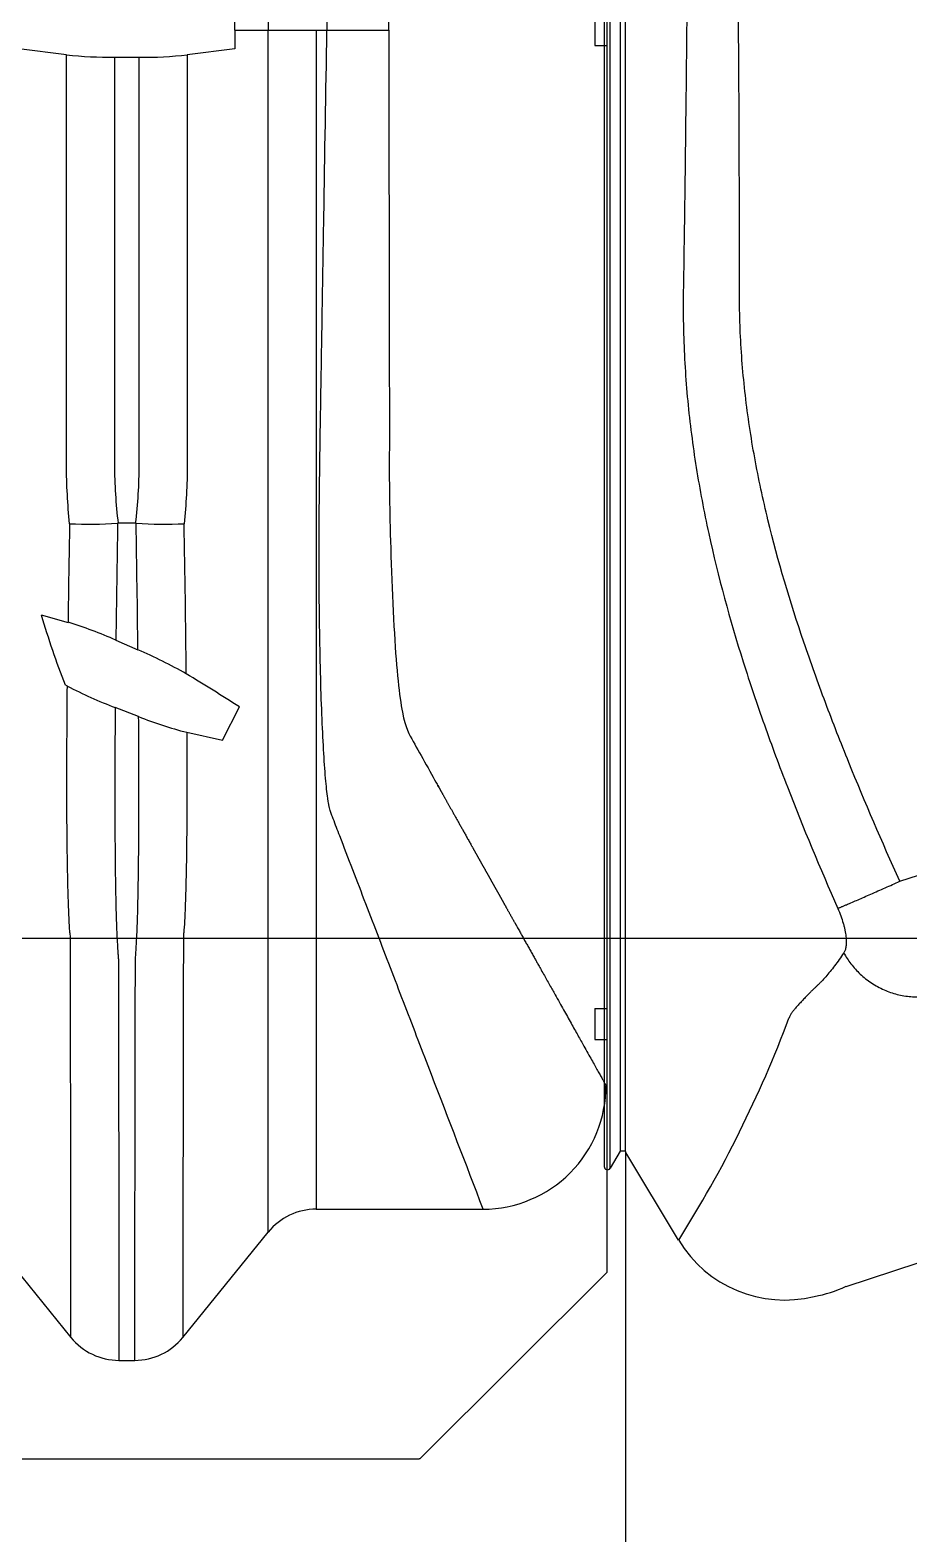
# Model space of a CAD drawing. Header units: millimetres. Extents: x -455371 to 117772, y -78417 to 116564.
# Drawn here: x -23215.6 to -23073.9, y 54876.5 to 55119 of the extents above; entities that cross this region are included whole.
import ezdxf

# ---------------------------------------------------------------- set-up
doc = ezdxf.new("R2010")
doc.units = ezdxf.units.MM
doc.layers.get('0').update_dxf_attribs({"color": 255})
doc.layers.add('BETON-STOP', color=141, linetype='Continuous')
doc.layers.add('Contorno-Cupolex', color=3, linetype='Continuous')
doc.layers.add('Cls', color=7, linetype='Continuous', lineweight=25)
doc.layers.add('quote', color=5, linetype='Continuous', lineweight=15)

# ---------------------------------------------------------------- blocks, each defined once
blk = doc.blocks.new('Cupolex H50')
at = {"layer": 'Contorno-Cupolex', "linetype": 'Continuous'}
for p, q in [((19692.858, 10192.535), (19692.858, 10171.748)), ((19693.116, 10171.996), (19692.951, 10171.722)), ((19693.201, 10171.996), (19693.116, 10171.996)), ((19693.208, 10171.984), (19693.201, 10171.996)), ((19693.208, 10171.976), (19693.208, 10171.984)), ((19694.056, 10170.564), (19693.208, 10171.976)), ((19693.208, 10164.735), (19693.208, 10171.976)), ((19696.753, 10169.82), (19697.911, 10170.197))]:
    blk.add_line(p, q, dxfattribs=at)
for centre, radius, start, end in [((19671.606, 10256.75), 84.511, 287.92489, 291.36419), ((19677.575, 10180.979), 19.496, 327.7108, 339.4596), ((19692.908, 10171.747), 0.0499, 179.2776, 329.0373), ((19695.76, 10171.587), 1.987, 210.9888, 283.9535), ((19695.909, 10171.605), 1.974, 279.6297, 295.3053)]:
    blk.add_arc(centre, radius, start, end, dxfattribs=at)
for points, knots in [([(19692.951, 10185.719), (19692.951, 10185.84), (19692.951, 10185.961), (19692.951, 10186.389), (19692.951, 10186.697), (19692.951, 10187.619), (19692.951, 10188.233), (19692.951, 10190.077), (19692.951, 10191.306), (19692.951, 10192.535)], [0.8844651, 0.8844651, 0.8844651, 0.8844651, 0.890625, 0.890625, 0.90625, 0.90625, 0.9375, 0.9375, 1, 1, 1, 1]), ([(19693.116, 10192.535), (19693.116, 10191.89), (19693.116, 10191.245), (19693.116, 10189.955), (19693.116, 10189.309), (19693.116, 10188.019), (19693.116, 10187.374), (19693.116, 10186.406), (19693.116, 10186.083), (19693.116, 10185.44), (19693.116, 10185.117), (19693.116, 10184.478), (19693.116, 10184.165), (19693.116, 10183.551), (19693.116, 10183.249), (19693.116, 10182.657), (19693.116, 10182.365), (19693.116, 10181.811), (19693.116, 10181.544), (19693.116, 10180.784), (19693.116, 10180.317), (19693.116, 10179.729), (19693.116, 10179.548), (19693.116, 10179.222), (19693.116, 10179.074), (19693.116, 10178.693), (19693.116, 10178.525), (19693.116, 10178.326), (19693.116, 10178.225), (19693.116, 10178.024), (19693.116, 10177.924), (19693.116, 10177.723), (19693.116, 10177.623), (19693.116, 10177.321), (19693.116, 10177.121), (19693.116, 10176.719), (19693.116, 10176.518), (19693.116, 10175.916), (19693.116, 10175.515), (19693.116, 10174.712), (19693.116, 10174.311), (19693.116, 10173.271), (19693.116, 10172.633), (19693.116, 10171.996)], [0, 0, 0, 0, 0.032927, 0.032927, 0.065853, 0.065853, 0.09878, 0.09878, 0.115243, 0.115243, 0.131706, 0.131706, 0.14817, 0.14817, 0.164633, 0.164633, 0.181096, 0.181096, 0.197559, 0.197559, 0.230486, 0.230486, 0.246949, 0.246949, 0.263413, 0.263413, 0.296339, 0.296339, 0.329266, 0.329266, 0.362192, 0.362192, 0.395119, 0.395119, 0.460972, 0.460972, 0.526825, 0.526825, 0.658531, 0.658531, 0.790238, 0.790238, 1, 1, 1, 1]), ([(19693.201, 10171.996), (19693.201, 10172.633), (19693.201, 10173.271), (19693.201, 10174.311), (19693.201, 10174.712), (19693.201, 10175.515), (19693.201, 10175.916), (19693.201, 10176.518), (19693.201, 10176.719), (19693.201, 10177.121), (19693.201, 10177.321), (19693.201, 10177.623), (19693.201, 10177.723), (19693.201, 10177.924), (19693.201, 10178.024), (19693.201, 10178.225), (19693.201, 10178.326), (19693.201, 10178.525), (19693.201, 10178.693), (19693.201, 10179.074), (19693.201, 10179.222), (19693.201, 10179.548), (19693.201, 10179.729), (19693.201, 10180.317), (19693.201, 10180.784), (19693.201, 10181.544), (19693.201, 10181.811), (19693.201, 10182.365), (19693.201, 10182.657), (19693.201, 10183.249), (19693.201, 10183.551), (19693.201, 10184.165), (19693.201, 10184.478), (19693.201, 10185.117), (19693.201, 10185.44), (19693.201, 10186.083), (19693.201, 10186.406), (19693.201, 10187.374), (19693.201, 10188.019), (19693.201, 10189.309), (19693.201, 10189.955), (19693.201, 10191.245), (19693.201, 10191.89), (19693.201, 10192.535)], [0, 0, 0, 0, 0.209762, 0.209762, 0.341469, 0.341469, 0.473175, 0.473175, 0.539028, 0.539028, 0.604881, 0.604881, 0.637808, 0.637808, 0.670734, 0.670734, 0.703661, 0.703661, 0.736587, 0.736587, 0.753051, 0.753051, 0.769514, 0.769514, 0.802441, 0.802441, 0.818904, 0.818904, 0.835367, 0.835367, 0.85183, 0.85183, 0.868294, 0.868294, 0.884757, 0.884757, 0.90122, 0.90122, 0.934147, 0.934147, 0.967073, 0.967073, 1, 1, 1, 1]), ([(19694.204, 10192.535), (19694.196, 10191.132), (19694.183, 10189.729), (19694.161, 10187.975), (19694.157, 10187.624), (19694.15, 10187.098), (19694.147, 10186.923), (19694.142, 10186.572), (19694.14, 10186.397), (19694.136, 10186.134), (19694.134, 10186.047), (19694.131, 10185.871), (19694.13, 10185.783), (19694.129, 10185.648), (19694.129, 10185.603), (19694.129, 10185.513), (19694.13, 10185.468), (19694.131, 10185.333), (19694.133, 10185.243), (19694.145, 10184.793), (19694.167, 10184.434), (19694.219, 10183.895), (19694.239, 10183.716), (19694.285, 10183.358), (19694.31, 10183.179), (19694.396, 10182.644), (19694.463, 10182.291), (19694.692, 10181.241), (19694.881, 10180.552), (19695.203, 10179.533), (19695.317, 10179.195), (19695.554, 10178.525), (19695.678, 10178.193), (19696.062, 10177.202), (19696.335, 10176.551), (19696.619, 10175.905)], [0, 0, 0, 0, 0.25, 0.25, 0.3125, 0.3125, 0.34375, 0.34375, 0.375, 0.375, 0.390625, 0.390625, 0.40625, 0.40625, 0.414062, 0.414062, 0.421875, 0.421875, 0.4375, 0.4375, 0.5, 0.5, 0.53125, 0.53125, 0.5625, 0.5625, 0.625, 0.625, 0.75, 0.75, 0.8125, 0.8125, 0.875, 0.875, 1, 1, 1, 1]), ([(19697.616, 10176.341), (19697.331, 10176.975), (19697.057, 10177.611), (19696.667, 10178.572), (19696.541, 10178.894), (19696.298, 10179.54), (19696.182, 10179.865), (19695.851, 10180.841), (19695.655, 10181.496), (19695.414, 10182.489), (19695.342, 10182.822), (19695.25, 10183.325), (19695.222, 10183.493), (19695.172, 10183.829), (19695.149, 10183.997), (19695.091, 10184.501), (19695.064, 10184.838), (19695.045, 10185.259), (19695.042, 10185.344), (19695.039, 10185.47), (19695.038, 10185.513), (19695.037, 10185.597), (19695.036, 10185.639), (19695.035, 10185.766), (19695.035, 10185.853), (19695.035, 10186.027), (19695.035, 10186.115), (19695.036, 10186.379), (19695.035, 10186.556), (19695.035, 10186.907), (19695.035, 10187.083), (19695.033, 10187.611), (19695.032, 10187.963), (19695.025, 10189.721), (19695.013, 10191.128), (19694.997, 10192.535)], [0, 0, 0, 0, 0.125, 0.125, 0.1875, 0.1875, 0.25, 0.25, 0.375, 0.375, 0.4375, 0.4375, 0.46875, 0.46875, 0.5, 0.5, 0.5625, 0.5625, 0.578125, 0.578125, 0.585938, 0.585938, 0.59375, 0.59375, 0.609375, 0.609375, 0.625, 0.625, 0.65625, 0.65625, 0.6875, 0.6875, 0.75, 0.75, 1, 1, 1, 1]), ([(19692.951, 10171.722), (19692.951, 10173.251), (19692.951, 10174.786), (19692.951, 10176.704), (19692.951, 10177.088), (19692.951, 10177.663), (19692.951, 10177.855), (19692.951, 10178.071), (19692.951, 10178.095), (19692.951, 10178.143), (19692.951, 10178.165), (19692.951, 10178.247), (19692.951, 10178.319), (19692.951, 10178.585), (19692.951, 10178.839), (19692.951, 10179.308), (19692.951, 10179.479), (19692.951, 10179.851), (19692.951, 10180.054), (19692.951, 10180.701), (19692.951, 10181.177), (19692.951, 10181.956), (19692.951, 10182.229), (19692.951, 10182.785), (19692.951, 10183.07), (19692.951, 10183.649), (19692.951, 10183.944), (19692.951, 10184.545), (19692.951, 10184.854), (19692.951, 10185.314), (19692.951, 10185.468), (19692.951, 10185.654), (19692.951, 10185.686), (19692.951, 10185.719)], [0, 0, 0, 0, 0.5, 0.5, 0.625, 0.625, 0.6875, 0.6875, 0.6953125, 0.6953125, 0.703125, 0.703125, 0.71875, 0.71875, 0.75, 0.75, 0.765625, 0.765625, 0.78125, 0.78125, 0.8125, 0.8125, 0.828125, 0.828125, 0.84375, 0.84375, 0.859375, 0.859375, 0.875, 0.875, 0.8828125, 0.8828125, 0.8844651, 0.8844651, 0.8844651, 0.8844651]), ([(19696.619, 10175.905), (19696.636, 10175.864), (19696.652, 10175.824), (19696.681, 10175.745), (19696.694, 10175.705), (19696.711, 10175.647), (19696.716, 10175.628), (19696.725, 10175.591), (19696.729, 10175.572), (19696.74, 10175.519), (19696.745, 10175.485), (19696.751, 10175.438), (19696.752, 10175.423), (19696.754, 10175.393), (19696.755, 10175.379), (19696.755, 10175.338), (19696.753, 10175.313), (19696.747, 10175.269), (19696.743, 10175.249), (19696.731, 10175.215), (19696.724, 10175.2), (19696.715, 10175.188)], [0, 0, 0, 0, 0.125, 0.125, 0.25, 0.25, 0.3125, 0.3125, 0.375, 0.375, 0.5, 0.5, 0.5625, 0.5625, 0.625, 0.625, 0.75, 0.75, 0.875, 0.875, 1, 1, 1, 1]), ([(19696.715, 10175.188), (19696.665, 10175.114), (19696.616, 10175.044), (19696.518, 10174.916), (19696.47, 10174.857), (19696.4, 10174.777), (19696.377, 10174.751), (19696.342, 10174.715), (19696.331, 10174.704), (19696.314, 10174.687), (19696.308, 10174.681), (19696.297, 10174.67), (19696.291, 10174.665), (19696.274, 10174.649), (19696.263, 10174.638), (19696.246, 10174.622), (19696.24, 10174.617), (19696.228, 10174.606), (19696.223, 10174.6), (19696.211, 10174.589), (19696.206, 10174.584), (19696.194, 10174.572), (19696.189, 10174.567), (19696.178, 10174.556), (19696.173, 10174.55), (19696.163, 10174.54), (19696.158, 10174.535), (19696.133, 10174.509), (19696.113, 10174.49), (19696.085, 10174.46), (19696.076, 10174.451), (19696.058, 10174.432), (19696.05, 10174.423), (19696.024, 10174.395), (19696.008, 10174.378), (19695.977, 10174.344), (19695.963, 10174.328), (19695.935, 10174.296), (19695.922, 10174.281), (19695.898, 10174.25), (19695.887, 10174.236), (19695.867, 10174.207), (19695.859, 10174.193), (19695.847, 10174.172), (19695.844, 10174.165), (19695.839, 10174.155), (19695.837, 10174.152), (19695.834, 10174.145), (19695.833, 10174.142), (19695.832, 10174.138)], [0, 0, 0, 0, 0.125, 0.125, 0.25, 0.25, 0.3125, 0.3125, 0.34375, 0.34375, 0.359375, 0.359375, 0.375, 0.375, 0.40625, 0.40625, 0.421875, 0.421875, 0.4375, 0.4375, 0.453125, 0.453125, 0.46875, 0.46875, 0.484375, 0.484375, 0.5, 0.5, 0.5625, 0.5625, 0.59375, 0.59375, 0.625, 0.625, 0.6875, 0.6875, 0.75, 0.75, 0.8125, 0.8125, 0.875, 0.875, 0.9375, 0.9375, 0.96875, 0.96875, 0.984375, 0.984375, 1, 1, 1, 1])]:
    blk.add_open_spline(points, degree=3, knots=knots, dxfattribs=at)
for points, weights in [([(19696.619, 10175.905), (19696.875, 10176.009), (19697.616, 10176.341)], [1, 0.837824847321, 1]), ([(19696.715, 10175.188), (19697.215, 10174.272), (19698.2, 10174.517)], [1, 0.774238593566, 1])]:
    blk.add_rational_spline(points, weights, degree=2, dxfattribs=at)
blk = doc.blocks.new('*U2202')
at = {"xscale": 10.01836209701863, "yscale": 10.01836209701863, "zscale": 10.01836209701863}
blk.add_blockref('Cupolex H50', (-197854.97, -101829.74), dxfattribs=at)
blk = doc.blocks.new('*U2203')
at = {"layer": 'quote', "color": 0, "linetype": 'ByBlock', "lineweight": -2, "transparency": 16777216}
blk.add_blockref('*U2202', (1345, 0), dxfattribs=at)
blk = doc.blocks.new('Bs H50 tacca 4')
at = {"layer": 'BETON-STOP'}
for p, q in [((19672.558, 10052.839), (19675.568, 10055.839)), ((19675.568, 10055.839), (19675.579, 10055.839)), ((19692.858, 10055.839), (19675.579, 10055.839)), ((19680.411, 10054.254), (19680.156, 10054.254)), ((19679.383, 10053.884), (19678.008, 10052.189)), ((19682.085, 10052.772), (19681.184, 10053.884)), ((19672.558, 10049.089), (19672.558, 10052.839)), ((19678.008, 10052.189), (19678.008, 10032.839)), ((19677.236, 10051.819), (19674.546, 10051.819)), ((19677.236, 10032.839), (19677.236, 10051.819)), ((19672.747, 10049.089), (19672.558, 10049.089)), ((19672.558, 10048.589), (19672.558, 10049.089)), ((19672.747, 10048.589), (19672.747, 10049.089)), ((19672.747, 10048.589), (19672.558, 10048.589)), ((19672.558, 10033.089), (19672.558, 10048.589)), ((19678.745, 10044.27), (19678.47, 10043.734)), ((19679.319, 10044.143), (19678.745, 10044.27)), ((19680.094, 10043.891), (19680.471, 10043.744)), ((19681.242, 10043.4), (19681.279, 10043.38)), ((19680.46, 10042.661), (19680.105, 10042.815)), ((19681.661, 10042.253), (19681.23, 10042.373)), ((19680.135, 10040.779), (19680.142, 10040.779)), ((19680.142, 10040.779), (19680.425, 10040.779)), ((19680.425, 10040.779), (19680.432, 10040.779)), ((19678.543, 10033.139), (19679.31, 10033.237)), ((19680.484, 10033.275), (19680.083, 10033.275)), ((19681.257, 10033.237), (19682.024, 10033.139)), ((19672.747, 10033.089), (19672.558, 10033.089)), ((19672.558, 10032.589), (19672.558, 10033.089)), ((19672.747, 10032.589), (19672.747, 10033.089)), ((19678.543, 10032.839), (19678.543, 10033.139)), ((19677.062, 10032.839), (19676.066, 10032.839)), ((19677.236, 10032.839), (19677.062, 10032.839)), ((19678.008, 10032.839), (19677.236, 10032.839)), ((19678.543, 10032.839), (19678.008, 10032.839)), ((19678.543, 10032.839), (19678.543, 10032.539))]:
    blk.add_line(p, q, dxfattribs=at)
for centre, radius, start, end in [((19680.157, 10053.259), 0.995, 90.0853, 141.0771), ((19680.409, 10053.258), 0.996, 38.931, 89.9066), ((19677.234, 10052.815), 0.995, 270.0845, 321.0778), ((19674.551, 10049.839), 1.981, 90.1249, 180.3275), ((19677.802, 10038.174), 6.159, 68.148, 75.7364), ((19698.453, 10075.039), 37.139, 237.4487, 239.0025), ((19677.832, 10036.81), 7.42, 62.6401, 69.1643), ((19669.39, 10038.719), 12.77, 16.0673, 21.4049), ((20031.969, 10047.023), 352.663, 180.62038, 181.0131), ((19682.961, 10049.505), 7.274, 240.0223, 246.8784), ((20098.832, 10047.984), 418.759, 180.70721, 180.98586), ((19237.634, 10048.361), 442.863, 359.01905, 359.26254), ((19683.074, 10048.493), 6.392, 245.8601, 253.2339), ((19111.745, 10050.432), 569.543, 359.02971, 359.18931), ((19679.654, 10031.86), 8.932, 86.9126, 91.8782), ((19680.913, 10031.86), 8.932, 88.1218, 93.0874), ((19680.019, 10026.768), 6.508, 89.4367, 96.2533), ((19680.536, 10026.53), 6.746, 83.8671, 90.4429)]:
    blk.add_arc(centre, radius, start, end, dxfattribs=at)
for points, degree, knots in [([(19680.156, 10054.254), (19680.156, 10052.992), (19680.153, 10051.728), (19680.15, 10049.831), (19680.149, 10049.199), (19680.148, 10048.408), (19680.147, 10048.25), (19680.147, 10048.013), (19680.147, 10047.934), (19680.147, 10047.816), (19680.146, 10047.779), (19680.136, 10047.678), (19680.132, 10047.617), (19680.125, 10047.472), (19680.121, 10047.389), (19680.114, 10047.199), (19680.11, 10047.092), (19680.101, 10046.74), (19680.097, 10046.467), (19680.092, 10046.001), (19680.091, 10045.837), (19680.09, 10045.488), (19680.089, 10045.304), (19680.09, 10044.732), (19680.091, 10044.325), (19680.094, 10043.891)], 3, [0, 0, 0, 0, 0.5, 0.5, 0.75, 0.75, 0.8125, 0.8125, 0.84375, 0.84375, 0.859375, 0.859375, 0.875, 0.875, 0.890625, 0.890625, 0.90625, 0.90625, 0.9375, 0.9375, 0.953125, 0.953125, 0.96875, 0.96875, 1, 1, 1, 1]), ([(19680.471, 10043.744), (19680.475, 10044.19), (19680.477, 10044.608), (19680.478, 10045.385), (19680.476, 10045.748), (19680.471, 10046.391), (19680.467, 10046.672), (19680.458, 10047.036), (19680.455, 10047.148), (19680.447, 10047.348), (19680.444, 10047.436), (19680.436, 10047.588), (19680.432, 10047.653), (19680.425, 10047.734), (19680.422, 10047.758), (19680.42, 10047.8), (19680.42, 10047.819), (19680.42, 10047.918), (19680.42, 10047.998), (19680.42, 10048.235), (19680.419, 10048.394), (19680.417, 10049.186), (19680.417, 10049.82), (19680.413, 10051.722), (19680.411, 10052.989), (19680.411, 10054.254)], 3, [0, 0, 0, 0, 0.03125, 0.03125, 0.0625, 0.0625, 0.09375, 0.09375, 0.109375, 0.109375, 0.125, 0.125, 0.140625, 0.140625, 0.148437, 0.148437, 0.15625, 0.15625, 0.1875, 0.1875, 0.25, 0.25, 0.5, 0.5, 1, 1, 1, 1]), ([(19679.319, 10044.143), (19679.317, 10044.552), (19679.317, 10044.933), (19679.318, 10045.461), (19679.319, 10045.628), (19679.322, 10045.942), (19679.324, 10046.089), (19679.328, 10046.363), (19679.331, 10046.49), (19679.337, 10046.725), (19679.34, 10046.833), (19679.351, 10047.122), (19679.358, 10047.265), (19679.37, 10047.391), (19679.373, 10047.413), (19679.374, 10047.453), (19679.374, 10047.472), (19679.374, 10047.53), (19679.374, 10047.569), (19679.374, 10047.685), (19679.374, 10047.763), (19679.375, 10047.995), (19679.375, 10048.15), (19679.377, 10048.925), (19679.377, 10049.546), (19679.381, 10051.406), (19679.383, 10052.646), (19679.383, 10053.884)], 3, [0, 0, 0, 0, 0.03125, 0.03125, 0.046875, 0.046875, 0.0625, 0.0625, 0.078125, 0.078125, 0.09375, 0.09375, 0.125, 0.125, 0.132813, 0.132813, 0.140625, 0.140625, 0.15625, 0.15625, 0.1875, 0.1875, 0.25, 0.25, 0.5, 0.5, 1, 1, 1, 1]), ([(19681.184, 10053.884), (19681.184, 10052.621), (19681.186, 10051.355), (19681.189, 10049.456), (19681.19, 10048.823), (19681.192, 10048.032), (19681.192, 10047.873), (19681.193, 10047.636), (19681.193, 10047.557), (19681.193, 10047.458), (19681.192, 10047.439), (19681.195, 10047.396), (19681.199, 10047.372), (19681.206, 10047.291), (19681.21, 10047.226), (19681.217, 10047.074), (19681.221, 10046.986), (19681.228, 10046.787), (19681.231, 10046.675), (19681.24, 10046.311), (19681.244, 10046.03), (19681.248, 10045.552), (19681.249, 10045.383), (19681.25, 10045.025), (19681.25, 10044.837), (19681.248, 10044.255), (19681.246, 10043.84), (19681.242, 10043.4)], 3, [0, 0, 0, 0, 0.5, 0.5, 0.75, 0.75, 0.8125, 0.8125, 0.84375, 0.84375, 0.851563, 0.851563, 0.859375, 0.859375, 0.875, 0.875, 0.890625, 0.890625, 0.90625, 0.90625, 0.9375, 0.9375, 0.953125, 0.953125, 0.96875, 0.96875, 1, 1, 1, 1]), ([(19674.546, 10051.819), (19674.824, 10051.096), (19675.243, 10050.007), (19675.802, 10048.553), (19676.223, 10047.456), (19676.575, 10046.541), (19676.821, 10045.902), (19676.935, 10045.605), (19676.983, 10045.479), (19677, 10045.434), (19677.014, 10045.4), (19677.023, 10045.361), (19677.033, 10045.311), (19677.042, 10045.257), (19677.059, 10045.139), (19677.085, 10044.897), (19677.117, 10044.441), (19677.145, 10043.865), (19677.173, 10042.973), (19677.19, 10041.906), (19677.188, 10040.753), (19677.181, 10040.062), (19677.173, 10039.572), (19677.167, 10039.19), (19677.156, 10038.521), (19677.137, 10037.375), (19677.105, 10035.417), (19677.079, 10033.842), (19677.062, 10032.839)], 3, [0, 0, 0, 0, 0.247753, 0.372985, 0.498218, 0.623451, 0.686067, 0.717375, 0.725202, 0.729131, 0.732712, 0.736995, 0.741519, 0.744877, 0.748234, 0.763673, 0.77975, 0.795578, 0.811398, 0.843021, 0.858859, 0.874812, 0.879946, 0.885054, 0.895272, 0.915707, 0.946359, 1, 1, 1, 1]), ([(19676.066, 10032.839), (19676.057, 10039.785), (19676.056, 10039.827), (19676.056, 10040.198), (19676.051, 10040.544), (19676.046, 10040.886), (19676.036, 10041.219), (19676.027, 10041.552), (19676.013, 10041.864), (19676, 10042.174), (19675.983, 10042.453), (19675.966, 10042.731), (19675.946, 10042.972), (19675.926, 10043.213), (19675.904, 10043.412), (19675.881, 10043.608), (19675.857, 10043.756), (19675.833, 10043.903), (19675.806, 10044.003), (19675.793, 10044.052), (19675.78, 10044.089), (19675.773, 10044.107), (19675.767, 10044.122), (19675.761, 10044.135), (19675.754, 10044.148), (19675.752, 10044.151), (19675.747, 10044.16), (19675.743, 10044.167), (19675.739, 10044.174), (19675.737, 10044.177), (19675.722, 10044.204), (19675.709, 10044.227), (19675.688, 10044.265), (19675.631, 10044.367), (19675.552, 10044.508), (19675.416, 10044.75), (19675.28, 10044.993), (19675.239, 10045.067), (19674.736, 10045.964), (19674.31, 10046.723), (19673.647, 10047.907), (19672.673, 10049.644), (19672.57, 10049.827)], 2, [0, 0, 0, 0.127885, 0.127885, 0.143871, 0.143871, 0.159857, 0.159857, 0.175842, 0.175842, 0.191828, 0.191828, 0.207814, 0.207814, 0.223799, 0.223799, 0.239785, 0.239785, 0.255771, 0.255771, 0.263764, 0.263764, 0.26776, 0.26776, 0.271757, 0.271757, 0.273755, 0.273755, 0.275753, 0.275753, 0.279749, 0.279749, 0.287742, 0.287742, 0.319714, 0.319714, 0.383656, 0.383656, 0.511542, 0.511542, 0.767313, 0.767313, 1, 1, 1]), ([(19679.31, 10033.237), (19679.31, 10034.495), (19679.31, 10035.754), (19679.31, 10037.641), (19679.31, 10038.271), (19679.31, 10039.057), (19679.31, 10039.214), (19679.31, 10039.45), (19679.31, 10039.529), (19679.31, 10039.686), (19679.31, 10039.765), (19679.313, 10040.158), (19679.33, 10040.473), (19679.361, 10040.787)], 3, [0, 0, 0, 0, 0.5, 0.5, 0.75, 0.75, 0.8125, 0.8125, 0.84375, 0.84375, 0.875, 0.875, 1, 1, 1, 1]), ([(19680.142, 10040.779), (19680.105, 10040.466), (19680.086, 10040.154), (19680.083, 10039.763), (19680.083, 10039.685), (19680.083, 10039.529), (19680.083, 10039.45), (19680.083, 10039.216), (19680.083, 10039.06), (19680.083, 10038.278), (19680.083, 10037.653), (19680.083, 10035.777), (19680.083, 10034.526), (19680.083, 10033.275)], 3, [0, 0, 0, 0, 0.125, 0.125, 0.15625, 0.15625, 0.1875, 0.1875, 0.25, 0.25, 0.5, 0.5, 1, 1, 1, 1]), ([(19680.484, 10033.275), (19680.484, 10034.526), (19680.484, 10035.777), (19680.484, 10037.653), (19680.484, 10038.278), (19680.484, 10039.06), (19680.484, 10039.216), (19680.484, 10039.45), (19680.484, 10039.529), (19680.484, 10039.685), (19680.484, 10039.763), (19680.481, 10040.154), (19680.461, 10040.466), (19680.425, 10040.779)], 3, [0, 0, 0, 0, 0.5, 0.5, 0.75, 0.75, 0.8125, 0.8125, 0.84375, 0.84375, 0.875, 0.875, 1, 1, 1, 1]), ([(19681.206, 10040.787), (19681.237, 10040.473), (19681.254, 10040.159), (19681.257, 10039.766), (19681.257, 10039.687), (19681.256, 10039.53), (19681.257, 10039.451), (19681.257, 10039.215), (19681.257, 10039.058), (19681.257, 10038.271), (19681.256, 10037.642), (19681.257, 10035.754), (19681.257, 10034.496), (19681.257, 10033.237)], 3, [0, 0, 0, 0, 0.125, 0.125, 0.15625, 0.15625, 0.1875, 0.1875, 0.25, 0.25, 0.5, 0.5, 1, 1, 1, 1]), ([(19676.066, 10032.839), (19676.064, 10031.666), (19676.062, 10030.493), (19676.06, 10028.733), (19676.059, 10028.146), (19676.058, 10027.266), (19676.058, 10026.973), (19676.057, 10026.607), (19676.057, 10026.533), (19676.057, 10026.387), (19676.057, 10026.314), (19676.057, 10026.204), (19676.057, 10026.167), (19676.057, 10026.111), (19676.057, 10026.093), (19676.057, 10026.056), (19676.057, 10026.037), (19676.057, 10025.982), (19676.057, 10025.946), (19676.057, 10025.896), (19676.057, 10025.88), (19676.056, 10025.849), (19676.056, 10025.833), (19676.056, 10025.756), (19676.056, 10025.696), (19676.055, 10025.576), (19676.055, 10025.515), (19676.053, 10025.334), (19676.052, 10025.215), (19676.048, 10024.983), (19676.046, 10024.869), (19676.041, 10024.644), (19676.038, 10024.532), (19676.032, 10024.311), (19676.028, 10024.202), (19676.022, 10024.04), (19676.02, 10023.986), (19676.016, 10023.88), (19676.014, 10023.827), (19676.007, 10023.671), (19676.002, 10023.57), (19675.992, 10023.375), (19675.986, 10023.28), (19675.975, 10023.096), (19675.969, 10023.007), (19675.957, 10022.834), (19675.95, 10022.751), (19675.94, 10022.631), (19675.936, 10022.592), (19675.929, 10022.515), (19675.926, 10022.478), (19675.915, 10022.369), (19675.908, 10022.3), (19675.892, 10022.171), (19675.885, 10022.111), (19675.869, 10021.998), (19675.861, 10021.946), (19675.844, 10021.849), (19675.836, 10021.805), (19675.819, 10021.725), (19675.81, 10021.69), (19675.797, 10021.642), (19675.793, 10021.628), (19675.786, 10021.607), (19675.784, 10021.6), (19675.78, 10021.588), (19675.777, 10021.582), (19675.773, 10021.57), (19675.771, 10021.565), (19675.766, 10021.555), (19675.764, 10021.55), (19675.761, 10021.543), (19675.76, 10021.541), (19675.758, 10021.537), (19675.757, 10021.535), (19675.754, 10021.531), (19675.753, 10021.529), (19675.751, 10021.525), (19675.75, 10021.523), (19675.747, 10021.519), (19675.746, 10021.516), (19675.744, 10021.512), (19675.742, 10021.51), (19675.74, 10021.505), (19675.738, 10021.502), (19675.735, 10021.497), (19675.734, 10021.495), (19675.727, 10021.482), (19675.721, 10021.472), (19675.704, 10021.441), (19675.693, 10021.421), (19675.636, 10021.319), (19675.59, 10021.238), (19675.453, 10020.994), (19675.362, 10020.831), (19675.088, 10020.343), (19674.906, 10020.017), (19674.006, 10018.411), (19673.288, 10017.131), (19672.57, 10015.85)], 3, [0, 0, 0, 0, 0.063018, 0.063018, 0.094527, 0.094527, 0.110281, 0.110281, 0.11422, 0.11422, 0.118158, 0.118158, 0.120128, 0.120128, 0.121112, 0.121112, 0.122097, 0.122097, 0.124066, 0.124066, 0.125051, 0.125051, 0.126036, 0.126036, 0.129974, 0.129974, 0.133913, 0.133913, 0.14179, 0.14179, 0.149667, 0.149667, 0.157545, 0.157545, 0.165422, 0.165422, 0.16936, 0.16936, 0.173299, 0.173299, 0.181176, 0.181176, 0.189054, 0.189054, 0.196931, 0.196931, 0.204808, 0.204808, 0.208747, 0.208747, 0.212685, 0.212685, 0.220562, 0.220562, 0.22844, 0.22844, 0.236317, 0.236317, 0.244194, 0.244194, 0.252071, 0.252071, 0.25601, 0.25601, 0.257979, 0.257979, 0.259949, 0.259949, 0.261918, 0.261918, 0.263887, 0.263887, 0.264872, 0.264872, 0.265857, 0.265857, 0.266841, 0.266841, 0.267826, 0.267826, 0.268811, 0.268811, 0.269795, 0.269795, 0.27078, 0.27078, 0.271764, 0.271764, 0.275703, 0.275703, 0.28358, 0.28358, 0.315089, 0.315089, 0.378107, 0.378107, 0.504143, 0.504143, 1, 1, 1, 1]), ([(19674.546, 10013.858), (19675.104, 10015.309), (19675.661, 10016.759), (19676.36, 10018.577), (19676.501, 10018.944), (19676.712, 10019.494), (19676.782, 10019.677), (19676.888, 10019.952), (19676.923, 10020.043), (19676.967, 10020.158), (19676.976, 10020.181), (19676.989, 10020.215), (19676.994, 10020.227), (19676.999, 10020.241), (19677, 10020.244), (19677.003, 10020.25), (19677.004, 10020.253), (19677.006, 10020.258), (19677.007, 10020.261), (19677.009, 10020.266), (19677.01, 10020.268), (19677.011, 10020.273), (19677.012, 10020.276), (19677.014, 10020.281), (19677.014, 10020.284), (19677.016, 10020.289), (19677.017, 10020.292), (19677.018, 10020.298), (19677.019, 10020.302), (19677.021, 10020.311), (19677.023, 10020.318), (19677.026, 10020.333), (19677.028, 10020.341), (19677.031, 10020.358), (19677.032, 10020.366), (19677.035, 10020.384), (19677.037, 10020.393), (19677.042, 10020.422), (19677.045, 10020.442), (19677.054, 10020.507), (19677.06, 10020.555), (19677.072, 10020.663), (19677.078, 10020.723), (19677.089, 10020.854), (19677.094, 10020.924), (19677.105, 10021.074), (19677.11, 10021.154), (19677.12, 10021.324), (19677.125, 10021.414), (19677.132, 10021.556), (19677.134, 10021.604), (19677.138, 10021.704), (19677.141, 10021.755), (19677.147, 10021.91), (19677.151, 10022.018), (19677.158, 10022.24), (19677.161, 10022.355), (19677.168, 10022.591), (19677.17, 10022.713), (19677.176, 10022.963), (19677.178, 10023.092), (19677.181, 10023.29), (19677.182, 10023.357), (19677.183, 10023.492), (19677.184, 10023.56), (19677.186, 10023.764), (19677.187, 10023.903), (19677.188, 10024.183), (19677.189, 10024.324), (19677.188, 10024.612), (19677.188, 10024.757), (19677.186, 10025.052), (19677.185, 10025.202), (19677.183, 10025.426), (19677.182, 10025.5), (19677.18, 10025.649), (19677.179, 10025.724), (19677.178, 10025.817), (19677.177, 10025.835), (19677.177, 10025.873), (19677.176, 10025.891), (19677.176, 10025.947), (19677.175, 10025.983), (19677.174, 10026.038), (19677.174, 10026.057), (19677.173, 10026.093), (19677.173, 10026.112), (19677.172, 10026.167), (19677.171, 10026.203), (19677.17, 10026.313), (19677.168, 10026.387), (19677.166, 10026.533), (19677.165, 10026.606), (19677.159, 10026.973), (19677.154, 10027.266), (19677.139, 10028.146), (19677.13, 10028.733), (19677.101, 10030.493), (19677.082, 10031.666), (19677.062, 10032.839)], 3, [0, 0, 0, 0, 0.497274, 0.497274, 0.622956, 0.622956, 0.685796, 0.685796, 0.717217, 0.717217, 0.725072, 0.725072, 0.728999, 0.728999, 0.729981, 0.729981, 0.730963, 0.730963, 0.731945, 0.731945, 0.732927, 0.732927, 0.733909, 0.733909, 0.734891, 0.734891, 0.735873, 0.735873, 0.736854, 0.736854, 0.738818, 0.738818, 0.740782, 0.740782, 0.742746, 0.742746, 0.74471, 0.74471, 0.748637, 0.748637, 0.756492, 0.756492, 0.764347, 0.764347, 0.772202, 0.772202, 0.780057, 0.780057, 0.787913, 0.787913, 0.79184, 0.79184, 0.795768, 0.795768, 0.803623, 0.803623, 0.811478, 0.811478, 0.819333, 0.819333, 0.827188, 0.827188, 0.831116, 0.831116, 0.835043, 0.835043, 0.842898, 0.842898, 0.850753, 0.850753, 0.858608, 0.858608, 0.866463, 0.866463, 0.870391, 0.870391, 0.874319, 0.874319, 0.8753, 0.8753, 0.876282, 0.876282, 0.878246, 0.878246, 0.879228, 0.879228, 0.88021, 0.88021, 0.882174, 0.882174, 0.886101, 0.886101, 0.890029, 0.890029, 0.905739, 0.905739, 0.937159, 0.937159, 1, 1, 1, 1]), ([(19678.008, 10013.488), (19678.008, 10013.537), (19678.008, 10013.586), (19678.008, 10013.842), (19678.008, 10014.05), (19678.008, 10014.679), (19678.008, 10015.102), (19678.008, 10016.377), (19678.008, 10017.238), (19678.008, 10018.314), (19678.008, 10018.529), (19678.008, 10018.96), (19678.008, 10019.175), (19678.008, 10019.497), (19678.008, 10019.604), (19678.008, 10019.739), (19678.008, 10019.766), (19678.008, 10019.807), (19678.008, 10019.82), (19678.008, 10019.84), (19678.008, 10019.847), (19678.008, 10019.861), (19678.008, 10019.867), (19678.008, 10019.881), (19678.008, 10019.887), (19678.008, 10019.897), (19678.008, 10019.9), (19678.008, 10019.906), (19678.008, 10019.909), (19678.008, 10019.917), (19678.008, 10019.923), (19678.008, 10019.935), (19678.008, 10019.941), (19678.008, 10019.96), (19678.008, 10019.974), (19678.008, 10019.995), (19678.008, 10020.003), (19678.008, 10020.018), (19678.008, 10020.026), (19678.008, 10020.066), (19678.008, 10020.102), (19678.008, 10020.182), (19678.008, 10020.226), (19678.008, 10020.368), (19678.008, 10020.477), (19678.008, 10020.724), (19678.008, 10020.862), (19678.008, 10021.165), (19678.008, 10021.33), (19678.008, 10021.685), (19678.008, 10021.874), (19678.008, 10022.273), (19678.008, 10022.483), (19678.008, 10022.811), (19678.008, 10022.923), (19678.008, 10023.15), (19678.008, 10023.265), (19678.008, 10023.614), (19678.008, 10023.853), (19678.008, 10024.337), (19678.008, 10024.582), (19678.008, 10024.96), (19678.008, 10025.087), (19678.008, 10025.28), (19678.008, 10025.345), (19678.008, 10025.476), (19678.008, 10025.542), (19678.008, 10025.677), (19678.008, 10025.747), (19678.008, 10025.837), (19678.008, 10025.856), (19678.008, 10025.893), (19678.008, 10025.911), (19678.008, 10025.967), (19678.008, 10026.005), (19678.008, 10026.084), (19678.008, 10026.125), (19678.008, 10026.21), (19678.008, 10026.254), (19678.008, 10026.383), (19678.008, 10026.47), (19678.008, 10026.901), (19678.008, 10027.244), (19678.008, 10028.275), (19678.008, 10028.963), (19678.008, 10030.338), (19678.008, 10031.026), (19678.008, 10032.089), (19678.008, 10032.464), (19678.008, 10032.839)], 3, [0, 0, 0, 0, 0.016163, 0.016163, 0.085094, 0.085094, 0.222956, 0.222956, 0.498682, 0.498682, 0.567613, 0.567613, 0.636544, 0.636544, 0.67101, 0.67101, 0.679626, 0.679626, 0.683934, 0.683934, 0.686089, 0.686089, 0.688243, 0.688243, 0.690397, 0.690397, 0.691474, 0.691474, 0.692551, 0.692551, 0.694705, 0.694705, 0.696859, 0.696859, 0.701167, 0.701167, 0.703321, 0.703321, 0.705475, 0.705475, 0.714092, 0.714092, 0.722708, 0.722708, 0.739941, 0.739941, 0.757174, 0.757174, 0.774407, 0.774407, 0.79164, 0.79164, 0.808872, 0.808872, 0.817489, 0.817489, 0.826105, 0.826105, 0.843338, 0.843338, 0.860571, 0.860571, 0.869187, 0.869187, 0.873495, 0.873495, 0.877804, 0.877804, 0.882112, 0.882112, 0.883189, 0.883189, 0.884266, 0.884266, 0.88642, 0.88642, 0.888574, 0.888574, 0.890728, 0.890728, 0.895036, 0.895036, 0.912269, 0.912269, 0.946735, 0.946735, 0.981201, 0.981201, 1, 1, 1, 1])]:
    blk.add_open_spline(points, degree=degree, knots=knots, dxfattribs=at)
blk = doc.blocks.new('*U2187')
at = {"xscale": 10.01836209701863, "yscale": 10.01836209701863, "zscale": 10.01836209701863}
blk.add_blockref('Bs H50 tacca 4', (-197188.5, -100791.62), dxfattribs=at)
blk = doc.blocks.new('*U2188')
at = {"layer": 'quote', "color": 0, "linetype": 'ByBlock', "lineweight": -2, "transparency": 16777216}
blk.add_blockref('*U2187', (1345, 0), dxfattribs=at)

msp = doc.modelspace()

# ---------------------------------------------------------------- linework, layer by layer
at = {"layer": 'Cls'}
msp.add_lwpolyline([(-21089.5, 52822.48), (-21089.5, 54972.48), (-24014.5, 54972.48), (-24014.5, 52822.48)], dxfattribs=at)

# ---------------------------------------------------------------- block references
at = {"layer": 'quote'}
msp.add_blockref('*U2203', (-23903.22, 54861.2), dxfattribs=at)
at = {"layer": 'quote', "rotation": 180}
msp.add_blockref('*U2188', (-21879.31, 54840), dxfattribs=at)

doc.saveas('drawing.dxf')
